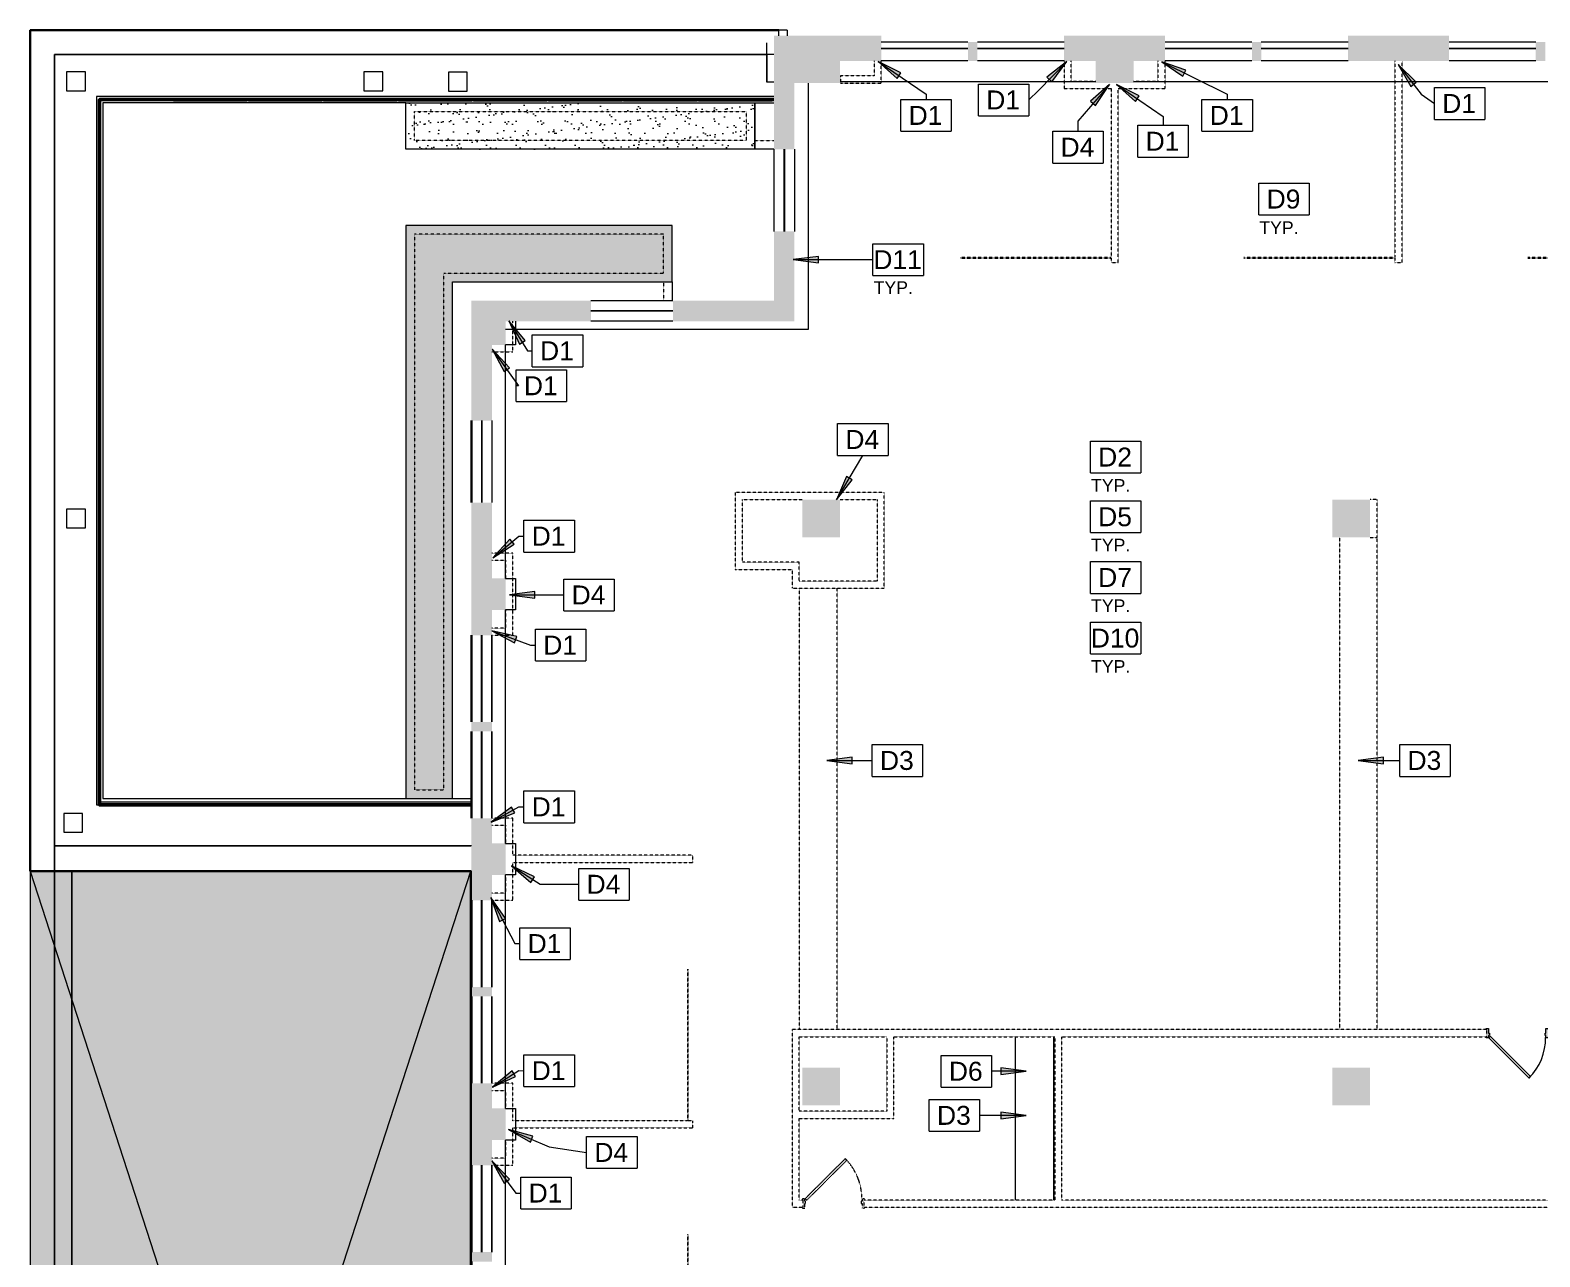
# Model space of a CAD drawing. Header units: inches. Extents: x 3 to 2535, y 0 to 2055.
# Drawn here: x 3 to 961, y 1278 to 2055 of the extents above; entities that cross this region are included whole.
import ezdxf

# ---------------------------------------------------------------- set-up
doc = ezdxf.new("R2010")
doc.units = ezdxf.units.IN
doc.header["$MEASUREMENT"] = 0
doc.linetypes.add('Demolished', pattern=[0.1875, 0.125, -0.0625])
doc.linetypes.add('IMPORT-Dash 1_16_', pattern=[0.125, 0.0625, -0.0625])
for name, color, linetype, lineweight in [('_800 AVAILABLE', 7, 'Continuous', 9), ('A-ANNO-KEYN', 231, 'Continuous', 9), ('A-DETL-GENF', 92, 'Continuous', 9), ('A-DOOR', 31, 'Demolished', 9), ('A-WALL', 113, 'Demolished', 9), ('A0207 - Terrace Backround_Link_dwg', 8, 'Continuous', 9), ('ARCH-L', 250, 'Continuous', 20), ('CORE', 7, 'Continuous', 9), ('FLOR-OTLN', 250, 'Continuous', 20), ('G-ANNO-TEXT', 231, 'Continuous', 9), ('I-WALL', 2, 'Demolished', 9), ('L-AR-wall-existing', 250, 'Continuous', 20), ('L-DT-style-43', 250, 'Continuous', 20), ('L-GR-soil', 250, 'Continuous', 20), ('L-HS-pav-edge', 250, 'Continuous', 20), ('L-HS-railing-guard', 250, 'Continuous', 20), ('L-HS-wall', 50, 'Continuous', 30), ('N-ROOFMAIN', 7, 'Continuous', 9), ('Q-CASE', 31, 'Demolished', 9), ('Victor Bldg - 8th Floor_LINK_dwg', 8, 'Continuous', 9), ('WALL-I', 250, 'Continuous', 20), ('WINDOWS', 7, 'Continuous', 9)]:
    doc.layers.add(name, color=color, linetype=linetype, lineweight=lineweight)
doc.styles.add('Arial', font='arial.ttf', dxfattribs={"height": 12})
doc.styles.add('Swis721 Lt BT', font='swissl.ttf', dxfattribs={"height": 8})
pattern_1 = [(37.5, (762.182, -6000), (-0.37796, 11.560943), [0, -9.12, 0, -10.2, -9.75]), (37.5, (762.182, -6000), (-0.37796, 11.560943), [-19.32, 0, -9.75]), (37.5, (762.182, -6000), (-0.37796, 11.560943), [0, -19.32, 0, -9.75]), (7.5, (762.182, -6000), (10.61866, 16.932876), [0, -4.92, 0, -8.22, -3.15]), (7.5, (762.182, -6000), (10.61866, 16.932876), [-13.14, 0, -3.15]), (7.5, (762.182, -6000), (10.61866, 16.932876), [0, -13.14, 0, -3.15]), (327.5, (754.802, -6000), (18.684514, 0.034169), [0, -3, 0, -10.8, -14.1]), (327.5, (754.802, -6000), (18.684514, 0.034169), [-13.8, 0, -14.1]), (327.5, (754.802, -6000), (18.684514, 0.034169), [0, -13.8, 0, -14.1]), (317.5, (754.802, -6000), (18.036465, 5.266324), [0, -1.5, 0, -7.08, -8.1]), (317.5, (754.802, -6000), (18.036465, 5.266324), [-8.58, 0, -8.1]), (317.5, (754.802, -6000), (18.036465, 5.266324), [0, -8.58, 0, -8.1])]

# ---------------------------------------------------------------- blocks, each defined once
blk = doc.blocks.new('Door - Single - Solid Door-7925635-Level XX  DEMOLITION')
at = {"layer": 'A-DOOR', "color": 250, "lineweight": 20}
for p, q in [((-14.01, 3.09), (11.45, 28.54)), ((12.42, 27.57), (-13.03, 2.12)), ((11.45, 28.54), (12.42, 27.57)), ((-15.63, 3.09), (-15.63, 2.34)), ((-14.13, 3.09), (-15.63, 3.09)), ((-14.13, 1.59), (-14.13, 3.09)), ((-13.63, 1.59), (-14.13, 1.59)), ((-14.13, -2.91), (-14.13, 0.09)), ((-14.13, 0.09), (-13.63, 0.09)), ((-13.03, 2.12), (-14.01, 3.09)), ((-13.63, 0.09), (-13.63, 1.59)), ((22.12, 1.59), (21.62, 1.59)), ((21.62, 1.59), (21.62, 0.09)), ((21.62, 0.09), (22.12, 0.09)), ((23.62, 3.09), (22.12, 3.09)), ((22.12, 3.09), (22.12, 1.59)), ((22.12, 0.09), (22.12, -2.91)), ((23.62, 2.34), (23.62, 3.09)), ((-15.63, -2.16), (-15.63, -2.91)), ((-15.63, -2.91), (-14.13, -2.91)), ((22.12, -2.91), (23.62, -2.91)), ((23.62, -2.91), (23.62, -2.16))]:
    blk.add_line(p, q, dxfattribs=at)
at = {"layer": 'A-DOOR', "color": 7}
blk.add_arc((-14.01, 3.09), 36, 359.5, 45, dxfattribs=at)
blk = doc.blocks.new('Door - Single - Solid Door-V1-Level XX  DEMOLITION')
at = {"layer": 'A-DOOR', "linetype": 'Continuous', "lineweight": 13}
h = blk.add_hatch(color=10, dxfattribs=at)
h.paths.add_polyline_path([(-15.26, -3.09), (-14.13, -3.09), (-14.13, -1.59), (-13.63, -1.59), (-13.63, -0.09), (-14.13, -0.09), (-14.13, 2.91), (-15.63, 2.91), (-15.63, 2.16), (-15.26, 2.16), (-15.26, -2.34), (-15.63, -2.34), (-15.63, -3.09)], flags=0)
h.paths.add_polyline_path([(22.12, -3.09), (23.62, -3.09), (23.62, -2.34), (23.24, -2.34), (23.24, 2.16), (23.62, 2.16), (23.62, 2.91), (22.12, 2.91), (22.12, -0.09), (21.62, -0.09), (21.62, -1.59), (22.12, -1.59), (22.12, -2.34)], flags=0)
at = {"layer": 'A-DOOR', "color": 8, "linetype": 'Continuous', "lineweight": 20}
for p, q in [((-15.63, 2.91), (-14.13, 2.91)), ((-15.63, 2.16), (-15.63, 2.91)), ((-14.13, 2.91), (-14.13, -0.09)), ((22.12, 2.91), (23.62, 2.91)), ((22.12, -0.09), (22.12, 2.91)), ((23.62, 2.91), (23.62, 2.16)), ((-15.63, -3.09), (-15.63, -2.34)), ((-14.13, -3.09), (-15.63, -3.09)), ((-14.13, -0.09), (-13.63, -0.09)), ((-14.13, -1.59), (-14.13, -3.09)), ((-13.63, -1.59), (-14.13, -1.59)), ((-13.03, -2.12), (-14.01, -3.09)), ((-14.01, -3.09), (11.45, -28.54)), ((-13.63, -0.09), (-13.63, -1.59)), ((12.42, -27.57), (-13.03, -2.12)), ((21.62, -0.09), (22.12, -0.09)), ((21.62, -1.59), (21.62, -0.09)), ((22.12, -1.59), (21.62, -1.59)), ((22.12, -3.09), (22.12, -1.59)), ((23.62, -3.09), (22.12, -3.09)), ((23.62, -2.34), (23.62, -3.09)), ((11.45, -28.54), (12.42, -27.57))]:
    blk.add_line(p, q, dxfattribs=at)
at = {"layer": 'A-DOOR', "linetype": 'Continuous'}
blk.add_arc((-14.01, -3.09), 36, 315, 0.5, dxfattribs=at)
blk = doc.blocks.new('C-Counter Top - ADJ HEIGHT-7922816-Level XX  DEMOLITION')
at = {"layer": 'Q-CASE', "linetype": 'Continuous'}
for p, q in [((-47.26, -0.75), (56.24, -0.75)), ((-47.26, -25), (56.24, -25))]:
    blk.add_line(p, q, dxfattribs=at)
blk = doc.blocks.new('C-Counter Top - ADJ HEIGHT - 2_-0_-7925021-Level XX  DEMOLITION')
at = {"layer": 'Q-CASE', "color": 7}
for p, q in [((264.68, 0), (-47.26, 0)), ((-47.26, -24), (264.68, -24))]:
    blk.add_line(p, q, dxfattribs=at)
blk = doc.blocks.new('C-Counter Top - ADJ HEIGHT - 2_-0_-7925817-Level XX  DEMOLITION')
at = {"layer": 'Q-CASE', "color": 7}
for p, q in [((232.43, 0), (-47.26, 0)), ((-47.26, -24), (232.43, -24))]:
    blk.add_line(p, q, dxfattribs=at)
blk = doc.blocks.new('Victor Bldg - 8th Floor_LINK_dwg_A$C12A528CC-7775907-Level XX  DEMOLITION')
at = {"layer": 'N-ROOFMAIN', "flags": 128}
blk.add_lwpolyline([(1, 12), (0, 12), (0, 0), (12, 0), (12, 12), (0, 12)], dxfattribs=at)
blk = doc.blocks.new('Victor Bldg - 8th Floor_LINK_dwg-6972240-Level XX  DEMOLITION')
at = {"layer": '_800 AVAILABLE'}
for p, q in [((517, 2022.56), (679, 2022.56)), ((703, 2022.56), (1039, 2022.56)), ((304.93, 1707.56), (304.93, 1855.56)), ((304.93, 1539.56), (304.93, 1687.56)), ((304.93, 1371.56), (304.93, 1519.56)), ((304.93, 1203.56), (304.93, 1351.56))]:
    blk.add_line(p, q, dxfattribs=at)
at = {"layer": '_800 AVAILABLE', "flags": 128}
blk.add_lwpolyline([(304.93, 1865.41), (496.84, 1865.41), (496.84, 2021.5)], dxfattribs=at)
at = {"layer": 'CORE'}
for p, q in [((483.5, 2055), (483.5, 2051.5)), ((283.25, 1616.56), (283.25, 1671.56)), ((283.25, 1555.56), (283.25, 1610.56)), ((282.75, 1522), (30, 1522))]:
    blk.add_line(p, q, dxfattribs=at)
at = {"layer": 'CORE', "flags": 128}
for points in [[(478.13, 2051.5), (478.13, 2055), (3.5, 2055), (3.5, 547.98), (3.5, 539.25)], [(475, 2039.5), (19, 2039.5), (19, 547.98), (252.81, 623.93)], [(475, 2022), (470.5, 2022), (470.5, 2047)], [(311.25, 1870.56), (311.25, 1855.56), (304.93, 1855.56)], [(304.93, 1707.56), (311.25, 1707.56), (311.25, 1687.56), (304.93, 1687.56)], [(283.25, 1538), (19, 1538), (282.75, 1538)], [(304.93, 1539.56), (311.25, 1539.56), (311.25, 1519.56), (304.93, 1519.56)], [(283.25, 661.5), (30, 661.5), (30, 1522), (283.25, 1522)], [(304.93, 1371.56), (311.25, 1371.56), (311.25, 1351.56), (304.93, 1351.56)]]:
    blk.add_lwpolyline(points, dxfattribs=at)
at = {"layer": 'WINDOWS'}
for p, q in [((598, 2047.5), (543, 2047.5)), ((598, 2043.5), (543, 2043.5)), ((598, 2043.25), (543, 2043.25)), ((659, 2047.5), (604, 2047.5)), ((659, 2043.5), (604, 2043.5)), ((659, 2043.25), (604, 2043.25)), ((778, 2047.5), (723, 2047.5)), ((778, 2043.5), (723, 2043.5)), ((778, 2043.25), (723, 2043.25)), ((839, 2047.5), (784, 2047.5)), ((839, 2043.5), (784, 2043.5)), ((839, 2043.25), (784, 2043.25)), ((958, 2047.5), (903, 2047.5)), ((958, 2043.5), (903, 2043.5)), ((958, 2043.25), (903, 2043.25)), ((598, 2035.5), (543, 2035.5)), ((659, 2035.5), (604, 2035.5)), ((778, 2035.5), (723, 2035.5)), ((839, 2035.5), (784, 2035.5)), ((958, 2035.5), (903, 2035.5)), ((475, 1979.5), (475, 1927.5)), ((481.37, 1979.5), (481.37, 1927.5)), ((481.62, 1979.5), (481.62, 1927.5)), ((488, 1979.5), (488, 1927.5)), ((411, 1883.56), (359, 1883.56)), ((411, 1877.18), (359, 1877.18)), ((411, 1876.93), (359, 1876.93)), ((411, 1870.56), (359, 1870.56)), ((283.25, 1807.56), (283.25, 1755.56)), ((289.62, 1807.56), (289.62, 1755.56)), ((289.87, 1807.56), (289.87, 1755.56)), ((296.25, 1807.56), (296.25, 1755.56)), ((283.25, 1671.56), (283.25, 1616.56)), ((283.25, 1610.56), (283.25, 1555.56)), ((296.25, 1555.56), (296.25, 1610.56)), ((296.25, 1610.56), (296.25, 1555.56)), ((283.25, 1387.56), (283.25, 1442.56)), ((283.25, 1442.56), (283.25, 1387.56)), ((296.25, 1387.56), (296.25, 1442.56)), ((296.25, 1442.56), (296.25, 1387.56))]:
    blk.add_line(p, q, dxfattribs=at)
at = {"layer": 'WINDOWS', "flags": 128}
for points in [[(289.62, 1616.56), (289.62, 1671.56)], [(289.87, 1616.56), (289.87, 1671.56)], [(296.25, 1616.56), (296.25, 1671.56)], [(289.62, 1555.56), (289.62, 1610.56)], [(289.87, 1555.56), (289.87, 1610.56)], [(283.25, 1448.56), (283.25, 1503.56)], [(289.62, 1448.56), (289.62, 1503.56)], [(289.87, 1448.56), (289.87, 1503.56)], [(296.25, 1448.56), (296.25, 1503.56)], [(289.62, 1387.56), (289.62, 1442.56)], [(289.87, 1387.56), (289.87, 1442.56)], [(283.25, 1280.56), (283.25, 1335.56)], [(289.62, 1280.56), (289.62, 1335.56)], [(289.87, 1280.56), (289.87, 1335.56)], [(296.25, 1280.56), (296.25, 1335.56)]]:
    blk.add_lwpolyline(points, close=True, dxfattribs=at)
for p in [(26.59, 2016.53), (215.09, 2016.53), (268.63, 2016.35), (26.59, 1739.5), (24.74, 1546.6)]:
    blk.add_blockref('Victor Bldg - 8th Floor_LINK_dwg_A$C12A528CC-7775907-Level XX  DEMOLITION', p)
blk = doc.blocks.new('A0207 - Terrace Backround_Link_dwg_System Panel - Glazed-4771766-PLAN - LEVEL 08 TERRACE-7775910-Level XX  DEMOLITION')
at = {"layer": 'ARCH-L', "flags": 128}
blk.add_lwpolyline([(-23.28, 0.75), (-23.28, 1.75), (23.28, 1.75), (23.28, 0.75)], close=True, dxfattribs=at)
blk = doc.blocks.new('A0207 - Terrace Backround_Link_dwg-7390254-Level XX  DEMOLITION')
at = {"layer": 'L-GR-soil'}
h = blk.add_hatch(dxfattribs=at)
h.set_pattern_fill('FP_1', color=256, style=0, pattern_type=2)
h.set_pattern_definition(pattern_1)
h.paths.add_polyline_path([(1003.81, 1979.5), (1225.18, 1979.5), (1225.18, 2009), (1003.81, 2009)], flags=0)
h = blk.add_hatch(dxfattribs=at)
h.set_pattern_fill('FP_1', color=256, style=0, pattern_type=2)
h.set_pattern_definition(pattern_1)
h.paths.add_polyline_path([(1003.81, 1568), (1033.43, 1568), (1033.43, 1895.56), (1172.68, 1895.56), (1172.68, 1931.25), (1003.81, 1931.25), (1003.81, 1887.97)], flags=0)
at = {"layer": 'WALL-I'}
blk.add_hatch(color=256, dxfattribs=at).paths.add_polyline_path([(1009.43, 539.25), (1045.43, 539.25), (1045.43, 547.54), (765.68, 547.54), (765.68, 539.25), (953.68, 539.25)], flags=0)
at = {"layer": 'ARCH-L', "color": 7, "lineweight": 9}
for p, q in [((765.68, 1522), (1044.93, 661.5)), ((765.68, 661.5), (1044.93, 1522))]:
    blk.add_line(p, q, dxfattribs=at)
at = {"layer": 'ARCH-L', "color": 90, "lineweight": 50, "flags": 128}
blk.add_lwpolyline([(1237.18, 2011), (809.68, 2011), (809.68, 1564), (1045.43, 1564)], dxfattribs=at)
at = {"layer": 'FLOR-OTLN', "color": 50, "lineweight": 30}
blk.add_line((765.68, 548.87), (765.68, 548.5), dxfattribs=at)
at = {"layer": 'FLOR-OTLN', "color": 50, "lineweight": 30, "flags": 128}
for points in [[(1240.31, 2055), (765.68, 2055), (765.68, 1522), (1044.93, 1522), (1044.93, 661.5), (765.68, 661.5), (765.68, 657.5)], [(765.68, 491.25), (765.68, 490.5), (774.18, 490.5)]]:
    blk.add_lwpolyline(points, dxfattribs=at)
at = {"layer": 'L-AR-wall-existing'}
blk.add_line((1044.93, 1538), (781.18, 1538), dxfattribs=at)
at = {"layer": 'L-AR-wall-existing', "flags": 128}
for points in [[(1245.68, 2055), (765.68, 2055), (765.68, 547.98)], [(781.18, 547.98), (781.18, 2039.5), (1232.68, 2039.5), (1232.68, 2022)], [(1045.43, 1522), (792.18, 1522), (792.18, 661.5), (1045.43, 661.5)]]:
    blk.add_lwpolyline(points, dxfattribs=at)
at = {"layer": 'L-DT-style-43', "linetype": 'IMPORT-Dash 1_16_'}
for p, q in [((1225.18, 1985), (1237.18, 1985)), ((1167.18, 1895.56), (1167.18, 1883.56))]:
    blk.add_line(p, q, dxfattribs=at)
at = {"layer": 'L-DT-style-43', "linetype": 'IMPORT-Dash 1_16_', "flags": 128}
for points in [[(1219.68, 2003.5), (1219.68, 1985), (1009.31, 1985), (1009.31, 2003.5)], [(1027.93, 1573.5), (1027.93, 1901.06), (1167.18, 1901.06), (1167.18, 1925.75), (1009.31, 1925.75), (1009.31, 1573.5)]]:
    blk.add_lwpolyline(points, close=True, dxfattribs=at)
at = {"layer": 'L-HS-pav-edge'}
blk.add_line((1172.68, 1895.56), (1172.68, 1883.56), dxfattribs=at)
at = {"layer": 'L-HS-pav-edge', "flags": 128}
for points in [[(1237.18, 2013), (807.68, 2013), (807.68, 1564), (1045.43, 1564)], [(1003.81, 2009), (811.68, 2009), (811.68, 1568), (1045.43, 1568)], [(1225.18, 2009), (1225.18, 1979.5), (1003.81, 1979.5), (1003.81, 2009), (1225.18, 2009), (1237.18, 2009)], [(1237.18, 1979.5), (1225.18, 1979.5), (1225.18, 2009)]]:
    blk.add_lwpolyline(points, dxfattribs=at)
for points in [[(1033.43, 1568), (1033.43, 1895.56), (1172.68, 1895.56), (1172.68, 1931.25), (1003.81, 1931.25), (1003.81, 1568)], [(1009.43, 633.5), (1009.43, 559.98), (793.18, 559.98), (793.18, 633.5)]]:
    blk.add_lwpolyline(points, close=True, dxfattribs=at)
at = {"layer": 'L-HS-railing-guard', "flags": 128}
blk.add_lwpolyline([(1237.18, 2011), (809.68, 2011), (809.68, 1566), (1045.43, 1566)], dxfattribs=at)
at = {"layer": 'L-HS-wall'}
blk.add_line((1045.43, 645.5), (781.18, 645.5), dxfattribs=at)
at = {"layer": 'WALL-I', "color": 50, "lineweight": 30}
for p, q in [((1045.43, 1807.56), (1045.43, 1755.56)), ((1045.43, 1671.56), (1045.43, 1616.56)), ((1045.43, 1610.56), (1045.43, 1555.56)), ((1045.43, 1503.56), (1045.43, 1448.56)), ((1045.43, 1442.56), (1045.43, 1387.56)), ((1045.43, 1335.56), (1045.43, 1280.56)), ((1045.43, 1274.56), (1045.43, 1219.56)), ((1045.43, 1167.56), (1045.43, 1112.56)), ((1045.43, 1106.56), (1045.43, 1051.56)), ((1045.43, 999.5), (1045.43, 944.5)), ((1045.43, 938.5), (1045.43, 883.5)), ((1045.43, 831.5), (1045.43, 776.5)), ((1045.43, 770.5), (1045.43, 715.5)), ((1045.43, 631.5), (1045.43, 579.5)), ((837.68, 539.25), (953.68, 539.25))]:
    blk.add_line(p, q, dxfattribs=at)
at = {"layer": 'WALL-I', "color": 50, "lineweight": 30, "flags": 128}
for points in [[(1045.43, 648.25), (774.93, 648.25), (774.93, 548.87), (765.68, 548.87), (765.68, 657.5), (1045.43, 657.5)], [(1045.43, 548.5), (765.68, 548.5), (765.68, 539.25)]]:
    blk.add_lwpolyline(points, dxfattribs=at)
at = {"rotation": 180}
for p in [(879.78, 2011.75), (927.34, 2011.75), (974.91, 2011.75), (1022.47, 2011.75), (1070.04, 2011.75), (1117.6, 2011.75), (1165.17, 2011.75), (1212.73, 2011.75)]:
    blk.add_blockref('A0207 - Terrace Backround_Link_dwg_System Panel - Glazed-4771766-PLAN - LEVEL 08 TERRACE-7775910-Level XX  DEMOLITION', p, dxfattribs=at)
blk = doc.blocks.new('Keynote Tag - Keynote Number - Boxed-135510-Level XX  DEMOLITION')
at = {"layer": 'A-ANNO-KEYN'}
for p, q in [((-0.125, -0.0792), (-0.125, 0.0781)), ((-0.125, 0.0781), (0.125, 0.0781)), ((0.125, 0.0781), (0.125, -0.0792)), ((-0.125, -0.0792), (0.125, -0.0792))]:
    blk.add_line(p, q, dxfattribs=at)

msp = doc.modelspace()

# ---------------------------------------------------------------- hatches: boundary and pattern name
at = {"layer": 'A-ANNO-KEYN'}
for points in [[(541.14, 2035.2), (553.16, 2024.43), (555.54, 2027.91)], [(660.76, 2035.25), (648.12, 2025.22), (651.15, 2022.29)], [(720.95, 2034.96), (734.33, 2025.95), (736.21, 2029.72)], [(870.68, 2033.34), (878.84, 2019.42), (882.17, 2022)], [(687.84, 2020.68), (675.79, 2009.94), (678.98, 2007.19)], [(692.14, 2020.68), (704.14, 2009.88), (706.52, 2013.36)], [(487.18, 1909.56), (503.18, 1907.45), (503.18, 1911.67)], [(307.01, 1870.78), (313.66, 1856.08), (317.24, 1858.3)], [(296.42, 1852.8), (304.05, 1838.58), (307.47, 1841.04)], [(514.68, 1757.37), (524.65, 1770.05), (521.03, 1772.2)], [(296.77, 1720.49), (310.37, 1729.18), (307.66, 1732.4)], [(307.46, 1697.05), (323.46, 1694.94), (323.46, 1699.15)], [(296.26, 1674.3), (310.53, 1666.76), (311.99, 1670.71)], [(508.53, 1592.14), (524.53, 1590.04), (524.53, 1594.25)], [(845.38, 1592.14), (861.38, 1590.04), (861.38, 1594.25)], [(295.75, 1552.94), (310.73, 1558.94), (308.66, 1562.61)], [(308.64, 1525.27), (320.99, 1514.88), (323.26, 1518.43)], [(295.61, 1505.19), (301.1, 1490.01), (304.84, 1491.95)], [(296.55, 1385.16), (311.25, 1391.83), (309.02, 1395.4)], [(634.87, 1395.16), (618.87, 1397.27), (618.87, 1393.06)], [(634.87, 1367.19), (618.87, 1369.3), (618.87, 1365.08)], [(306.72, 1358.33), (320.61, 1350.12), (322.26, 1354)], [(296.18, 1338.42), (304, 1324.31), (307.39, 1326.82)]]:
    msp.add_hatch(color=256, dxfattribs=at).paths.add_polyline_path(points, flags=0)
at = {"layer": 'A-DETL-GENF'}
h = msp.add_hatch(color=7, dxfattribs=at)
h.paths.add_polyline_path([(338, 0), (338, 4), (345, 4), (345, 23.12), (273, 23.12), (273, 4), (280, 4), (280, 0), (311.78, 0)], flags=0)
h.paths.add_polyline_path([(200, 0), (200, 4), (207, 4), (207, 23.12), (135, 23.12), (135, 4), (142, 4), (142, 0), (171.38, 0)], flags=0)
h.paths.add_polyline_path([(418, 0), (509.5, 0), (509.5, 56), (479.5, 56), (479.5, 23.06), (411, 23.06), (411, 4), (418, 4)], flags=0)
h.paths.add_polyline_path([(1050, 0), (1050, 14.5), (1079, 14.5), (1079, 11.5), (1143, 11.5), (1143, 27.5), (1069, 27.5), (1069, 32.86), (1011, 32.86), (1011, 23.12), (1004.38, 23.12), (1004.38, 0), (1036.5, 0)], flags=0)
h.paths.add_polyline_path([(920.38, 0), (920.38, 23.12), (913.5, 23.12), (913.5, 32.99), (884.25, 32.99), (884.25, 23.12), (867.25, 23.12), (867.25, 0), (913.5, 0)], flags=0)
h.paths.add_polyline_path([(62, 0), (62, 4), (69, 4), (69, 23.12), (34.12, 23.12), (34.12, 74.5), (16, 74.5), (16, 66), (12, 66), (12, 0), (34.12, 0)], flags=0)
h.paths.add_polyline_path([(783.25, 0), (783.25, 21.5), (781.25, 21.5), (781.25, 56), (751.25, 56), (751.25, 23.12), (730.25, 23.12), (730.25, 0), (781.25, 0)], flags=0)
h.paths.add_polyline_path([(614, 0), (646.25, 0), (646.25, 33.12), (614, 33.12), (614, 23.12), (593.13, 23.12), (593.13, 0)], flags=0)
h.paths.add_polyline_path([(2155, 3.5), (2215, 3.5), (2215, 19.5), (2155, 19.5)], flags=0)
h.paths.add_polyline_path([(2531, 3.5), (2535, 3.5), (2535, 63.5), (2519, 63.5), (2519, 41.5), (2497, 41.5), (2497, 19.5), (2475, 19.5), (2475, 3.5), (2519, 3.5)], flags=0)
h.paths.add_polyline_path([(2378.78, 3.5), (2423, 3.5), (2423, 19.5), (2363, 19.5), (2363, 3.5), (2374.5, 3.5)], flags=0)
h.paths.add_polyline_path([(2043, 3.5), (2103, 3.5), (2103, 19.5), (2059, 19.5), (2059, 27.5), (1979, 27.5), (1979, 11.5), (2043, 11.5)], flags=0)
h.paths.add_polyline_path([(2261.33, 7.5), (2267.33, 7.5), (2267.33, 19.5), (2261.33, 19.5)], flags=0)
h.paths.add_polyline_path([(2316.67, 7.5), (2316.67, 19.5), (2310.67, 19.5), (2310.67, 7.5)], flags=0)
h.paths.add_polyline_path([(1259, 11.5), (1323, 11.5), (1323, 27.5), (1259, 27.5)], flags=0)
h.paths.add_polyline_path([(1453, 11.5), (1503, 11.5), (1503, 27.5), (1439, 27.5), (1439, 11.5), (1443.5, 11.5)], flags=0)
h.paths.add_polyline_path([(1647.88, 11.5), (1683, 11.5), (1683, 27.5), (1619, 27.5), (1619, 11.5)], flags=0)
h.paths.add_polyline_path([(1828.75, 11.5), (1863, 11.5), (1863, 27.5), (1799, 27.5), (1799, 11.5), (1803.5, 11.5)], flags=0)
h.paths.add_polyline_path([(1564, 15.5), (1564, 27.5), (1558, 27.5), (1558, 15.5)], flags=0)
h.paths.add_polyline_path([(1918, 15.5), (1924, 15.5), (1924, 27.5), (1918, 27.5)], flags=0)
h.paths.add_polyline_path([(1738, 15.5), (1744, 15.5), (1744, 27.5), (1738, 27.5)], flags=0)
h.paths.add_polyline_path([(1198, 15.5), (1204, 15.5), (1204, 27.5), (1198, 27.5)], flags=0)
h.paths.add_polyline_path([(1384, 15.5), (1384, 27.5), (1378, 27.5), (1378, 15.5)], flags=0)
h.paths.add_polyline_path([(2519, 115.5), (2535, 115.5), (2535, 175.5), (2519, 175.5)], flags=0)
h.paths.add_polyline_path([(34.12, 123.5), (34.12, 224.5), (12, 224.5), (12, 132), (16, 132), (16, 123.5)], flags=0)
h.paths.add_polyline_path([(2531, 220.5), (2531, 226.5), (2519, 226.5), (2519, 220.5)], flags=0)
h.paths.add_polyline_path([(2531, 268.5), (2531, 274.5), (2519, 274.5), (2519, 268.5)], flags=0)
h.paths.add_polyline_path([(2173, 293.5), (2173, 317.5), (2149, 317.5), (2149, 293.5), (2152.5, 293.5)], flags=0)
h.paths.add_polyline_path([(517, 293.5), (517, 317.5), (493, 317.5), (493, 293.5), (512.5, 293.5)], flags=0)
h.paths.add_polyline_path([(1789, 293.5), (1813, 293.5), (1813, 317.5), (1789, 317.5)], flags=0)
h.paths.add_polyline_path([(21.13, 310.5), (34.12, 310.5), (34.12, 392.5), (12, 392.5), (12, 310.5)], flags=0)
h.paths.add_polyline_path([(2535, 319.5), (2535, 379.5), (2519, 379.5), (2519, 365.5), (2497, 365.5), (2497, 341.5), (2519, 341.5), (2519, 319.5)], flags=0)
h.paths.add_polyline_path([(2535, 431.5), (2535, 491.5), (2527, 491.5), (2527, 551.5), (2511, 551.5), (2511, 475.5), (2519, 475.5), (2519, 431.5)], flags=0)
h.paths.add_polyline_path([(21.13, 478.5), (34.12, 478.5), (34.12, 534.98), (75.5, 534.98), (75.5, 539.25), (3.5, 539.25), (3.5, 491.25), (12, 491.25), (12, 478.5), (14.26, 478.5)], flags=0)
h.paths.add_polyline_path([(306.53, 511.5), (306.53, 531.5), (296.25, 531.5), (296.25, 579.5), (283.25, 579.5), (283.25, 539.25), (191.5, 539.25), (191.5, 534.98), (286.53, 534.98), (286.53, 511.5), (305.81, 511.5)], flags=0)
h.paths.add_polyline_path([(2511, 603.5), (2527, 603.5), (2527, 667.5), (2511, 667.5), (2511, 647.5), (2497, 647.5), (2497, 623.5), (2511, 623.5)], flags=0)
h.paths.add_polyline_path([(291.03, 631.5), (296.25, 631.5), (296.25, 679.5), (304.93, 679.5), (304.93, 699.5), (296.25, 699.5), (296.25, 715.5), (283.25, 715.5), (283.25, 631.5), (286.53, 631.5)], flags=0)
h.paths.add_polyline_path([(829, 653.5), (853, 653.5), (853, 677.5), (829, 677.5)], flags=0)
h.paths.add_polyline_path([(2152.5, 653.5), (2173, 653.5), (2173, 677.5), (2149, 677.5), (2149, 653.5)], flags=0)
h.paths.add_polyline_path([(1093, 653.5), (1093, 677.5), (1069, 677.5), (1069, 653.5), (1088.5, 653.5)], flags=0)
h.paths.add_polyline_path([(498.94, 653.5), (517, 653.5), (517, 677.5), (493, 677.5), (493, 653.5)], flags=0)
h.paths.add_polyline_path([(1429, 653.5), (1453, 653.5), (1453, 677.5), (1429, 677.5)], flags=0)
h.paths.add_polyline_path([(1808.5, 653.5), (1813, 653.5), (1813, 677.5), (1789, 677.5), (1789, 653.5)], flags=0)
h.paths.add_polyline_path([(2511, 722.5), (2523, 722.5), (2523, 728.5), (2511, 728.5)], flags=0)
h.paths.add_polyline_path([(283.25, 770.5), (296.25, 770.5), (296.25, 776.5), (283.25, 776.5)], flags=0)
h.paths.add_polyline_path([(2511, 783.5), (2527, 783.5), (2527, 847.5), (2511, 847.5), (2511, 813.25)], flags=0)
h.paths.add_polyline_path([(283.25, 831.5), (296.25, 831.5), (296.25, 847.5), (304.93, 847.5), (304.93, 867.5), (296.25, 867.5), (296.25, 883.5), (283.25, 883.5), (283.25, 836)], flags=0)
h.paths.add_polyline_path([(2523, 902.5), (2523, 908.5), (2511, 908.5), (2511, 902.5)], flags=0)
h.paths.add_polyline_path([(296.25, 938.5), (296.25, 944.5), (283.25, 944.5), (283.25, 938.5), (289.64, 938.5)], flags=0)
h.paths.add_polyline_path([(2511, 963.25), (2527, 963.25), (2527, 1027.5), (2511, 1027.5), (2511, 1007.5), (2497, 1007.5), (2497, 983.5), (2511, 983.5), (2511, 967.75)], flags=0)
h.paths.add_polyline_path([(296.25, 999.5), (296.25, 1015.5), (304.93, 1015.5), (304.93, 1035.5), (296.25, 1035.5), (296.25, 1051.56), (283.25, 1051.56), (283.25, 999.5)], flags=0)
h.paths.add_polyline_path([(2173, 1013.5), (2173, 1037.5), (2149, 1037.5), (2149, 1013.5)], flags=0)
h.paths.add_polyline_path([(829, 1013.5), (853, 1013.5), (853, 1037.5), (829, 1037.5), (829, 1029.19)], flags=0)
h.paths.add_polyline_path([(517, 1013.5), (517.25, 1013.5), (517.25, 1037.5), (493, 1037.5), (493, 1013.5), (512.5, 1013.5)], flags=0)
h.paths.add_polyline_path([(1040.5, 1013.5), (1040.5, 1037.5), (1016.5, 1037.5), (1016.5, 1013.5)], flags=0)
h.paths.add_polyline_path([(2511, 1082.5), (2523, 1082.5), (2523, 1088.5), (2511, 1088.5)], flags=0)
h.paths.add_polyline_path([(289.62, 1106.56), (296.25, 1106.56), (296.25, 1112.56), (283.25, 1112.56), (283.25, 1106.56)], flags=0)
h.paths.add_polyline_path([(2511, 1143.5), (2527, 1143.5), (2527, 1207.5), (2511, 1207.5), (2511, 1173.25)], flags=0)
h.paths.add_polyline_path([(295.92, 1167.56), (296.25, 1167.56), (296.25, 1183.56), (304.93, 1183.56), (304.93, 1203.56), (296.25, 1203.56), (296.25, 1219.56), (283.25, 1219.56), (283.25, 1167.56)], flags=0)
h.paths.add_polyline_path([(2511, 1262.5), (2523, 1262.5), (2523, 1268.5), (2511, 1268.5)], flags=0)
h.paths.add_polyline_path([(296.25, 1274.56), (296.25, 1280.56), (283.25, 1280.56), (283.25, 1274.56), (295.92, 1274.56)], flags=0)
h.paths.add_polyline_path([(2511, 1323.5), (2527, 1323.5), (2527, 1387.5), (2511, 1387.5), (2511, 1367.5), (2497, 1367.5), (2497, 1343.5), (2511, 1343.5), (2511, 1328)], flags=0)
h.paths.add_polyline_path([(296.25, 1335.56), (296.25, 1351.56), (304.93, 1351.56), (304.93, 1371.56), (296.25, 1371.56), (296.25, 1387.56), (283.25, 1387.56), (283.25, 1335.56)], flags=0)
h.paths.add_polyline_path([(1087.5, 1373.5), (1093, 1373.5), (1093, 1397.5), (1069, 1397.5), (1069, 1373.5)], flags=0)
h.paths.add_polyline_path([(2173, 1373.5), (2173, 1397.5), (2149, 1397.5), (2149, 1373.5), (2168.5, 1373.5)], flags=0)
h.paths.add_polyline_path([(1453, 1373.5), (1453, 1397.5), (1429, 1397.5), (1429, 1373.5), (1448.5, 1373.5)], flags=0)
h.paths.add_polyline_path([(1813, 1373.5), (1813, 1397.5), (1789, 1397.5), (1789, 1373.5), (1792.5, 1373.5)], flags=0)
h.paths.add_polyline_path([(853, 1373.5), (853, 1397.5), (829, 1397.5), (829, 1373.5), (833.5, 1373.5)], flags=0)
h.paths.add_polyline_path([(517, 1373.5), (517, 1397.5), (493, 1397.5), (493, 1373.5), (515, 1373.5)], flags=0)
h.paths.add_polyline_path([(2511, 1442.5), (2523, 1442.5), (2523, 1448.5), (2511, 1448.5)], flags=0)
h.paths.add_polyline_path([(296.25, 1442.56), (296.25, 1448.56), (283.25, 1448.56), (283.25, 1442.56)], flags=0)
h.paths.add_polyline_path([(2527, 1503.5), (2527, 1567.5), (2511, 1567.5), (2511, 1503.5)], flags=0)
h.paths.add_polyline_path([(296.25, 1503.56), (296.25, 1519.56), (304.93, 1519.56), (304.93, 1539.56), (296.25, 1539.56), (296.25, 1555.56), (283.25, 1555.56), (283.25, 1503.56)], flags=0)
h.paths.add_polyline_path([(283.25, 1610.56), (296.25, 1610.56), (296.25, 1616.56), (283.25, 1616.56)], flags=0)
h.paths.add_polyline_path([(2511, 1622.5), (2523, 1622.5), (2523, 1628.5), (2511, 1628.5)], flags=0)
h.paths.add_polyline_path([(296.25, 1671.56), (296.25, 1687.56), (304.93, 1687.56), (304.93, 1707.56), (296.25, 1707.56), (296.25, 1755.56), (283.25, 1755.56), (283.25, 1671.56)], flags=0)
h.paths.add_polyline_path([(2527, 1683.5), (2527, 1747.5), (2511, 1747.5), (2511, 1727.5), (2497, 1727.5), (2497, 1703.5), (2511, 1703.5), (2511, 1683.5)], flags=0)
h.paths.add_polyline_path([(1792.5, 1733.5), (1813, 1733.5), (1813, 1757.25), (1789, 1757.25), (1789, 1733.5)], flags=0)
h.paths.add_polyline_path([(1069, 1733.5), (1093, 1733.5), (1093, 1757.5), (1069, 1757.5)], flags=0)
h.paths.add_polyline_path([(829, 1733.5), (853, 1733.5), (853, 1757.5), (829, 1757.5)], flags=0)
h.paths.add_polyline_path([(2173, 1733.5), (2173, 1757.5), (2149, 1757.5), (2149, 1733.5), (2152.5, 1733.5)], flags=0)
h.paths.add_polyline_path([(493, 1733.5), (517, 1733.5), (517, 1757.5), (493, 1757.5)], flags=0)
h.paths.add_polyline_path([(1433.76, 1733.5), (1453.1, 1733.5), (1453.1, 1757.5), (1429, 1757.5), (1429, 1733.5), (1429.1, 1733.5)], flags=0)
h.paths.add_polyline_path([(2523, 1802.5), (2523, 1808.5), (2511, 1808.5), (2511, 1802.5)], flags=0)
h.paths.add_polyline_path([(283.25, 1807.56), (296.25, 1807.56), (296.25, 1855.56), (304.93, 1855.56), (304.93, 1870.56), (359, 1870.56), (359, 1883.56), (283.25, 1883.56), (283.25, 1851.06)], flags=0)
h.paths.add_polyline_path([(2527, 1863.5), (2527, 1927.5), (2511, 1927.5), (2511, 1863.5)], flags=0)
h.paths.add_polyline_path([(488, 1870.56), (488, 1927.5), (475, 1927.5), (475, 1883.56), (411, 1883.56), (411, 1870.56), (475, 1870.56)], flags=0)
h.paths.add_polyline_path([(2511, 1979.5), (2527, 1979.5), (2527, 2043.5), (2523, 2043.5), (2523, 2051.5), (2459, 2051.5), (2459, 2035.5), (2497, 2035.5), (2497, 2021.5), (2511, 2021.5)], flags=0)
h.paths.add_polyline_path([(475, 1979.5), (488, 1979.5), (488, 2021.5), (517, 2021.5), (517, 2035.5), (543, 2035.5), (543, 2051.5), (475, 2051.5), (475, 2021.5)], flags=0)
h.paths.add_polyline_path([(693.25, 2021.5), (703, 2021.5), (703, 2035.5), (723, 2035.5), (723, 2051.5), (659, 2051.5), (659, 2035.5), (679, 2035.5), (679, 2021.5), (688.75, 2021.5)], flags=0)
h.paths.add_polyline_path([(1423, 2021.5), (1423, 2035.5), (1443, 2035.5), (1443, 2051.5), (1379, 2051.5), (1379, 2035.5), (1399, 2035.5), (1399, 2021.5), (1413.25, 2021.5)], flags=0)
h.paths.add_polyline_path([(2119.34, 2021.5), (2143.34, 2021.5), (2143.34, 2035.5), (2163, 2035.5), (2163, 2051.5), (2099, 2051.5), (2099, 2035.5), (2119.34, 2035.5), (2119.34, 2022.56)], flags=0)
h.paths.add_polyline_path([(1039, 2021.5), (1063, 2021.5), (1063, 2035.5), (1083, 2035.5), (1083, 2051.5), (1019, 2051.5), (1019, 2035.5), (1039, 2035.5), (1039, 2022.56)], flags=0)
h.paths.add_polyline_path([(1759, 2021.5), (1783, 2021.5), (1783, 2035.5), (1803, 2035.5), (1803, 2051.5), (1739, 2051.5), (1739, 2035.5), (1759, 2035.5), (1759, 2022.56)], flags=0)
h.paths.add_polyline_path([(1504, 2035.5), (1504, 2047.5), (1498, 2047.5), (1498, 2035.5)], flags=0)
h.paths.add_polyline_path([(1324, 2035.5), (1324, 2047.5), (1318, 2047.5), (1318, 2035.5)], flags=0)
h.paths.add_polyline_path([(839, 2035.5), (903, 2035.5), (903, 2051.5), (839, 2051.5)], flags=0)
h.paths.add_polyline_path([(1233.25, 2035.5), (1263, 2035.5), (1263, 2051.5), (1199, 2051.5), (1199, 2035.5), (1228.75, 2035.5)], flags=0)
h.paths.add_polyline_path([(1144, 2035.5), (1144, 2047.5), (1138, 2047.5), (1138, 2035.5)], flags=0)
h.paths.add_polyline_path([(1559, 2035.5), (1623, 2035.5), (1623, 2051.5), (1559, 2051.5)], flags=0)
h.paths.add_polyline_path([(2404, 2035.5), (2404, 2047.5), (2398, 2047.5), (2398, 2035.5)], flags=0)
h.paths.add_polyline_path([(598, 2035.5), (604, 2035.5), (604, 2047.5), (598, 2047.5)], flags=0)
h.paths.add_polyline_path([(2313.25, 2035.5), (2343, 2035.5), (2343, 2051.5), (2279, 2051.5), (2279, 2035.5), (2308.75, 2035.5)], flags=0)
h.paths.add_polyline_path([(2218, 2035.5), (2224, 2035.5), (2224, 2047.5), (2218, 2047.5)], flags=0)
h.paths.add_polyline_path([(778, 2035.5), (784, 2035.5), (784, 2047.5), (778, 2047.5)], flags=0)
h.paths.add_polyline_path([(1953.25, 2035.5), (1983, 2035.5), (1983, 2051.5), (1919, 2051.5), (1919, 2035.5), (1948.75, 2035.5)], flags=0)
h.paths.add_polyline_path([(2044, 2035.5), (2044, 2047.5), (2038, 2047.5), (2038, 2035.5)], flags=0)
h.paths.add_polyline_path([(958, 2035.5), (964, 2035.5), (964, 2047.5), (958, 2047.5)], flags=0)
h.paths.add_polyline_path([(1684, 2035.5), (1684, 2047.5), (1678, 2047.5), (1678, 2035.5)], flags=0)
h.paths.add_polyline_path([(1858, 2035.5), (1864, 2035.5), (1864, 2047.5), (1858, 2047.5)], flags=0)
h = msp.add_hatch(color=9, dxfattribs=at)
h.paths.add_polyline_path([(31, 547.54), (283.25, 547.54), (283.25, 1522), (3.5, 1522), (3.5, 547.54)], flags=0)
h.paths.add_polyline_path([(1488.25, 813), (1491.5, 813), (1491.5, 1153.5), (1491.69, 1153.5), (1491.69, 1238), (829, 1238), (829, 1037.5), (853, 1037.5), (853, 1013.5), (829, 1013.5), (829, 951.5), (902.81, 951.5), (902.81, 813.06), (1321.5, 813.06), (1321.5, 1008.5), (1381.5, 1008.5), (1381.5, 813)], flags=0)
h.paths.add_polyline_path([(1630.5, 813), (1986, 813), (1986, 1238), (1880.43, 1238), (1880.43, 1193.38), (1876.13, 1193.38), (1876.13, 1157.5), (1825.13, 1157.5), (1825.13, 1146.5), (1773.13, 1146.5), (1773.13, 1237.94), (1630.5, 1237.94), (1630.5, 833.12)], flags=0)
h.paths.add_polyline_path([(1040.5, 1013.5), (1016.5, 1013.5), (1016.5, 1037.5), (1040.5, 1037.5), (1040.5, 1029.19)], flags=0)

# ---------------------------------------------------------------- linework, layer by layer
at = {"layer": 'A-ANNO-KEYN'}
for p, q in [((541.14, 2035.2), (553.16, 2024.43)), ((555.54, 2027.91), (541.14, 2035.2)), ((541.14, 2035.2), (571.46, 2014.48)), ((660.76, 2035.25), (642.84, 2016.72)), ((660.76, 2035.25), (648.12, 2025.22)), ((651.15, 2022.29), (660.76, 2035.25)), ((720.95, 2034.96), (734.33, 2025.95)), ((736.21, 2029.72), (720.95, 2034.96)), ((720.95, 2034.96), (762.34, 2014.37)), ((734.33, 2025.95), (736.21, 2029.72)), ((870.68, 2033.34), (878.84, 2019.42)), ((882.17, 2022), (870.68, 2033.34)), ((870.68, 2033.34), (885.44, 2014.37)), ((553.16, 2024.43), (555.54, 2027.91)), ((648.12, 2025.22), (651.15, 2022.29)), ((687.84, 2020.68), (667.76, 1997.41)), ((687.84, 2020.68), (675.79, 2009.94)), ((678.98, 2007.19), (687.84, 2020.68)), ((692.14, 2020.68), (704.14, 2009.88)), ((706.52, 2013.36), (692.14, 2020.68)), ((692.14, 2020.68), (721.72, 2000.36)), ((878.84, 2019.42), (882.17, 2022)), ((571.46, 2014.48), (571.46, 2011.05)), ((642.84, 2016.72), (636.66, 2010.78)), ((675.79, 2009.94), (678.98, 2007.19)), ((704.14, 2009.88), (706.52, 2013.36)), ((762.34, 2014.37), (762.34, 2011.05)), ((885.44, 2014.37), (893.73, 2008.53)), ((721.72, 2000.36), (721.72, 1994.71)), ((667.76, 1997.41), (667.76, 1990.91)), ((503.18, 1911.67), (487.18, 1909.56)), ((487.18, 1909.56), (503.18, 1907.45)), ((487.18, 1909.56), (537.75, 1909.56)), ((503.18, 1907.45), (503.18, 1911.67)), ((307.01, 1870.78), (313.66, 1856.08)), ((317.24, 1858.3), (307.01, 1870.78)), ((307.01, 1870.78), (318.79, 1851.81)), ((313.66, 1856.08), (317.24, 1858.3)), ((296.42, 1852.8), (304.05, 1838.58)), ((307.47, 1841.04), (296.42, 1852.8)), ((296.42, 1852.8), (313.05, 1829.66)), ((318.79, 1851.81), (321.8, 1851.79)), ((304.05, 1838.58), (307.47, 1841.04)), ((313.05, 1829.66), (311.55, 1829.64)), ((514.68, 1757.37), (531.37, 1785.5)), ((521.03, 1772.2), (514.68, 1757.37)), ((524.65, 1770.05), (521.03, 1772.2)), ((514.68, 1757.37), (524.65, 1770.05)), ((296.77, 1720.49), (313.24, 1734.35)), ((307.66, 1732.4), (296.77, 1720.49)), ((310.37, 1729.18), (307.66, 1732.4)), ((313.24, 1734.35), (316.48, 1734.33)), ((296.77, 1720.49), (310.37, 1729.18)), ((323.46, 1699.15), (307.46, 1697.05)), ((307.46, 1697.05), (323.46, 1694.94)), ((307.46, 1697.05), (341.8, 1697.05)), ((323.46, 1694.94), (323.46, 1699.15)), ((296.26, 1674.3), (310.53, 1666.76)), ((311.99, 1670.71), (296.26, 1674.3)), ((296.26, 1674.3), (320.61, 1665.27)), ((310.53, 1666.76), (311.99, 1670.71)), ((320.61, 1665.27), (323.84, 1665.26)), ((524.53, 1594.25), (508.53, 1592.14)), ((508.53, 1592.14), (524.53, 1590.04)), ((508.53, 1592.14), (537.3, 1592.14)), ((524.53, 1590.04), (524.53, 1594.25)), ((861.38, 1594.25), (845.38, 1592.14)), ((845.38, 1592.14), (861.38, 1590.04)), ((845.38, 1592.14), (871.74, 1592.14)), ((861.38, 1590.04), (861.38, 1594.25)), ((295.75, 1552.94), (313.24, 1562.77)), ((308.66, 1562.61), (295.75, 1552.94)), ((310.73, 1558.94), (308.66, 1562.61)), ((313.24, 1562.77), (316.48, 1562.75)), ((295.75, 1552.94), (310.73, 1558.94)), ((308.64, 1525.27), (320.99, 1514.88)), ((323.26, 1518.43), (308.64, 1525.27)), ((308.64, 1525.27), (326.79, 1513.67)), ((320.99, 1514.88), (323.26, 1518.43)), ((326.79, 1513.67), (351.3, 1513.67)), ((295.61, 1505.19), (301.1, 1490.01)), ((304.84, 1491.95), (295.61, 1505.19)), ((295.61, 1505.19), (310.68, 1476.1)), ((301.1, 1490.01), (304.84, 1491.95)), ((310.68, 1476.1), (313.91, 1476.08)), ((296.55, 1385.16), (313.24, 1395.55)), ((309.02, 1395.4), (296.55, 1385.16)), ((296.55, 1385.16), (311.25, 1391.83)), ((311.25, 1391.83), (309.02, 1395.4)), ((313.24, 1395.55), (316.48, 1395.53)), ((634.87, 1395.16), (612.97, 1395.16)), ((634.87, 1395.16), (618.87, 1397.27)), ((618.87, 1397.27), (618.87, 1393.06)), ((618.87, 1393.06), (634.87, 1395.16)), ((634.87, 1367.19), (618.87, 1369.3)), ((618.87, 1369.3), (618.87, 1365.08)), ((634.87, 1367.19), (605.44, 1367.19)), ((618.87, 1365.08), (634.87, 1367.19)), ((306.72, 1358.33), (320.61, 1350.12)), ((322.26, 1354), (306.72, 1358.33)), ((306.72, 1358.33), (332.48, 1347.36)), ((320.61, 1350.12), (322.26, 1354)), ((332.48, 1347.36), (356.21, 1343.7)), ((296.18, 1338.42), (304, 1324.31)), ((307.39, 1326.82), (296.18, 1338.42)), ((296.18, 1338.42), (311.31, 1317.98)), ((304, 1324.31), (307.39, 1326.82)), ((311.31, 1317.98), (314.54, 1317.96))]:
    msp.add_line(p, q, dxfattribs=at)
at = {"layer": 'A-WALL', "color": 250, "lineweight": 20}
for p, q in [((538.5, 2035.5), (538.5, 2026)), ((543, 2021.5), (543, 2035.5)), ((659, 2035.5), (659, 2018.06)), ((663.5, 2022.56), (663.5, 2035.5)), ((718.5, 2035.5), (718.5, 2022.56)), ((723, 2018.06), (723, 2035.5)), ((868.75, 2035.5), (868.75, 1911)), ((873.25, 1907.75), (873.25, 2035.5)), ((538.5, 2026), (517.25, 2026)), ((517.25, 2026), (517.25, 2021.5)), ((517.25, 2021.5), (543, 2021.5)), ((679, 2022.56), (663.5, 2022.56)), ((718.5, 2022.56), (703, 2022.56)), ((659, 2018.06), (688.75, 2018.06)), ((688.75, 2018.06), (688.75, 1911)), ((693.25, 2018.06), (723, 2018.06)), ((693.25, 1907.75), (693.25, 2018.06)), ((688.75, 1910.5), (688.75, 1907.75)), ((688.75, 1907.75), (693.25, 1907.75)), ((868.75, 1910.5), (868.75, 1907.75)), ((868.75, 1907.75), (873.25, 1907.75)), ((309.43, 1851.06), (309.43, 1870.56)), ((296.25, 1851.06), (309.43, 1851.06)), ((545, 1762), (450.5, 1762)), ((450.5, 1762), (450.5, 1713.25)), ((545, 1701.25), (545, 1762)), ((455, 1757.5), (493, 1757.5)), ((455, 1717.75), (455, 1757.5)), ((517, 1757.5), (540.5, 1757.5)), ((540.5, 1757.5), (540.5, 1705.75)), ((857.5, 1757.5), (853, 1757.5)), ((857.5, 1733.5), (857.5, 1757.5)), ((853, 1733.5), (857.5, 1733.5)), ((309.43, 1723.56), (296.25, 1723.56)), ((309.43, 1671.56), (309.43, 1723.56)), ((296.25, 1719.06), (304.93, 1719.06)), ((304.93, 1719.06), (304.93, 1707.56)), ((450.5, 1713.25), (486.5, 1713.25)), ((491, 1717.75), (455, 1717.75)), ((486.5, 1713.25), (486.5, 1701.25)), ((491, 1705.75), (491, 1717.75)), ((540.5, 1705.75), (491, 1705.75)), ((486.5, 1701.25), (545, 1701.25)), ((304.93, 1687.56), (304.93, 1676.06)), ((304.93, 1676.06), (296.25, 1676.06)), ((296.25, 1671.56), (309.43, 1671.56)), ((309.43, 1555.56), (296.25, 1555.56)), ((296.25, 1551.06), (304.93, 1551.06)), ((304.93, 1551.06), (304.93, 1539.56)), ((309.43, 1532.06), (309.43, 1555.56)), ((423.68, 1532.06), (309.43, 1532.06)), ((423.68, 1527.56), (423.68, 1532.06)), ((309.43, 1503.56), (309.43, 1527.56)), ((309.43, 1527.56), (423.68, 1527.56)), ((304.93, 1519.56), (304.93, 1508.06)), ((304.93, 1508.06), (296.25, 1508.06)), ((296.25, 1503.56), (309.43, 1503.56)), ((927, 1421.56), (486.5, 1421.56)), ((486.5, 1421.56), (486.5, 1309.06)), ((491, 1417.06), (546.5, 1417.06)), ((491, 1369.81), (491, 1417.06)), ((546.5, 1417.06), (546.5, 1369.81)), ((551, 1417.06), (653, 1417.06)), ((551, 1365.31), (551, 1417.06)), ((653, 1417.06), (653, 1313.56)), ((657.5, 1417.06), (927, 1417.06)), ((657.5, 1313.56), (657.5, 1417.06)), ((927, 1417.06), (927, 1421.56)), ((309.43, 1387.56), (296.25, 1387.56)), ((296.25, 1383.06), (304.93, 1383.06)), ((304.93, 1383.06), (304.93, 1371.56)), ((309.43, 1363.81), (309.43, 1387.56)), ((546.5, 1369.81), (491, 1369.81)), ((420.18, 1363.81), (309.43, 1363.81)), ((309.43, 1335.56), (309.43, 1359.31)), ((309.43, 1359.31), (423.68, 1359.31)), ((423.68, 1363.81), (420.68, 1363.81)), ((423.68, 1359.31), (423.68, 1363.81)), ((491, 1313.56), (491, 1365.31)), ((491, 1365.31), (551, 1365.31)), ((304.93, 1351.56), (304.93, 1340.06)), ((304.93, 1340.06), (296.25, 1340.06)), ((296.25, 1335.56), (309.43, 1335.56)), ((493.5, 1313.56), (491, 1313.56)), ((493.5, 1309.06), (493.5, 1313.56)), ((653, 1313.56), (532, 1313.56)), ((532, 1313.56), (532, 1309.06)), ((1058, 1313.56), (657.5, 1313.56)), ((486.5, 1309.06), (493.5, 1309.06)), ((532, 1309.06), (1237.5, 1309.06))]:
    msp.add_line(p, q, dxfattribs=at)
at = {"layer": 'I-WALL', "color": 250, "lineweight": 20}
for p, q in [((688.75, 1911), (593, 1911)), ((593, 1911), (593, 1910.5)), ((593, 1910.5), (688.75, 1910.5)), ((868.75, 1911), (773, 1911)), ((773, 1911), (773, 1910.5)), ((773, 1910.5), (868.75, 1910.5)), ((1048.75, 1911), (953, 1911)), ((953, 1911), (953, 1910.5)), ((953, 1910.5), (1048.75, 1910.5)), ((420.68, 1459.81), (420.18, 1459.81)), ((420.18, 1459.81), (420.18, 1363.81)), ((420.68, 1363.81), (420.68, 1459.81)), ((420.68, 1291.81), (420.18, 1291.81)), ((420.18, 1291.81), (420.18, 1195.81)), ((420.68, 1195.81), (420.68, 1291.81))]:
    msp.add_line(p, q, dxfattribs=at)

# ---------------------------------------------------------------- block references
at = {"layer": 'A-ANNO-KEYN', "xscale": 127.9999999999999, "yscale": 127.9999999999999, "zscale": 127.9999999999999}
for p in [(620.66, 2010.85), (571.46, 2001.05), (762.34, 2001.05), (909.73, 2008.61), (667.76, 1980.91), (721.72, 1984.71), (798.42, 1948.02), (553.75, 1909.63), (337.8, 1851.86), (327.55, 1829.71), (531.37, 1795.64), (691.61, 1784.51), (691.61, 1746.68), (332.48, 1734.41), (691.61, 1708.18), (357.8, 1697.12), (339.84, 1665.33), (691.61, 1669.78), (553.3, 1592.21), (887.74, 1592.21), (332.48, 1562.82), (367.3, 1513.74), (329.91, 1476.15), (332.48, 1395.61), (596.97, 1395.24), (589.44, 1367.26), (372.21, 1343.77), (330.54, 1318.03)]:
    msp.add_blockref('Keynote Tag - Keynote Number - Boxed-135510-Level XX  DEMOLITION', p, dxfattribs=at)
at = {"layer": 'A-DOOR', "linetype": 'Continuous', "lineweight": 13}
msp.add_blockref('Door - Single - Solid Door-V1-Level XX  DEMOLITION', (942.26, 1419.4), dxfattribs=at)
at = {"layer": 'A-DOOR', "color": 7}
msp.add_blockref('Door - Single - Solid Door-7925635-Level XX  DEMOLITION', (508.76, 1311.22), dxfattribs=at)
at = {"layer": 'A0207 - Terrace Backround_Link_dwg', "color": 250, "lineweight": 20}
msp.add_blockref('A0207 - Terrace Backround_Link_dwg-7390254-Level XX  DEMOLITION', (-762.18, 0), dxfattribs=at)
at = {"layer": 'Q-CASE', "color": 7, "rotation": 90.00000000000001}
for name, p in [('C-Counter Top - ADJ HEIGHT - 2_-0_-7925021-Level XX  DEMOLITION', (833.5, 1468.82)), ('C-Counter Top - ADJ HEIGHT - 2_-0_-7925817-Level XX  DEMOLITION', (491, 1468.82))]:
    msp.add_blockref(name, p, dxfattribs=at)
at = {"layer": 'Q-CASE', "linetype": 'Continuous', "rotation": 270.0000000000002}
msp.add_blockref('C-Counter Top - ADJ HEIGHT-7922816-Level XX  DEMOLITION', (653, 1369.8), dxfattribs=at)
at = {"layer": 'Victor Bldg - 8th Floor_LINK_dwg', "color": 7}
msp.add_blockref('Victor Bldg - 8th Floor_LINK_dwg-6972240-Level XX  DEMOLITION', (0, 0), dxfattribs=at)

# ---------------------------------------------------------------- texts
at = {"layer": 'A-ANNO-KEYN', "char_height": 12, "attachment_point": 1, "style": 'Arial'}
for s, insert, width in [('D1', (609.61, 2016.79), 26.26), ('D1', (898.69, 2014.54), 26.26), ('D1', (560.41, 2006.99), 26.26), ('D1', (751.3, 2006.99), 26.26), ('D4', (656.72, 1986.84), 26.26), ('D1', (710.67, 1990.64), 26.26), ('D9', (787.37, 1953.96), 26.26), ('D11', (538.04, 1915.57), 37.572), ('D1', (326.75, 1857.8), 26.26), ('D1', (316.5, 1835.65), 26.26), ('D4', (520.32, 1801.58), 26.26), ('D2', (680.56, 1790.44), 26.26), ('D5', (680.56, 1752.62), 26.26), ('D1', (321.43, 1740.34), 26.26), ('D7', (680.56, 1714.11), 26.26), ('D4', (346.75, 1703.05), 26.26), ('D10', (675.9, 1675.72), 37.572), ('D1', (328.79, 1671.26), 26.26), ('D3', (542.25, 1598.15), 26.26), ('D3', (876.69, 1598.15), 26.26), ('D1', (321.43, 1568.76), 26.26), ('D4', (356.25, 1519.68), 26.26), ('D1', (318.86, 1482.09), 26.26), ('D1', (321.43, 1401.54), 26.26), ('D6', (585.92, 1401.17), 26.26), ('D3', (578.39, 1373.2), 26.26), ('D4', (361.16, 1349.71), 26.26), ('D1', (319.49, 1323.97), 26.26)]:
    msp.add_mtext(s, dxfattribs=dict(at, insert=insert, width=width))
at = {"layer": 'G-ANNO-TEXT', "color": 7, "char_height": 8, "width": 27.876, "attachment_point": 1, "style": 'Swis721 Lt BT'}
for insert in [(782.75, 1933.83), (538.25, 1895.86), (676.09, 1770.48), (676.09, 1732.67), (676.09, 1694.23), (676.09, 1655.73)]:
    msp.add_mtext('TYP.', dxfattribs=dict(at, insert=insert))

doc.saveas('drawing.dxf')
